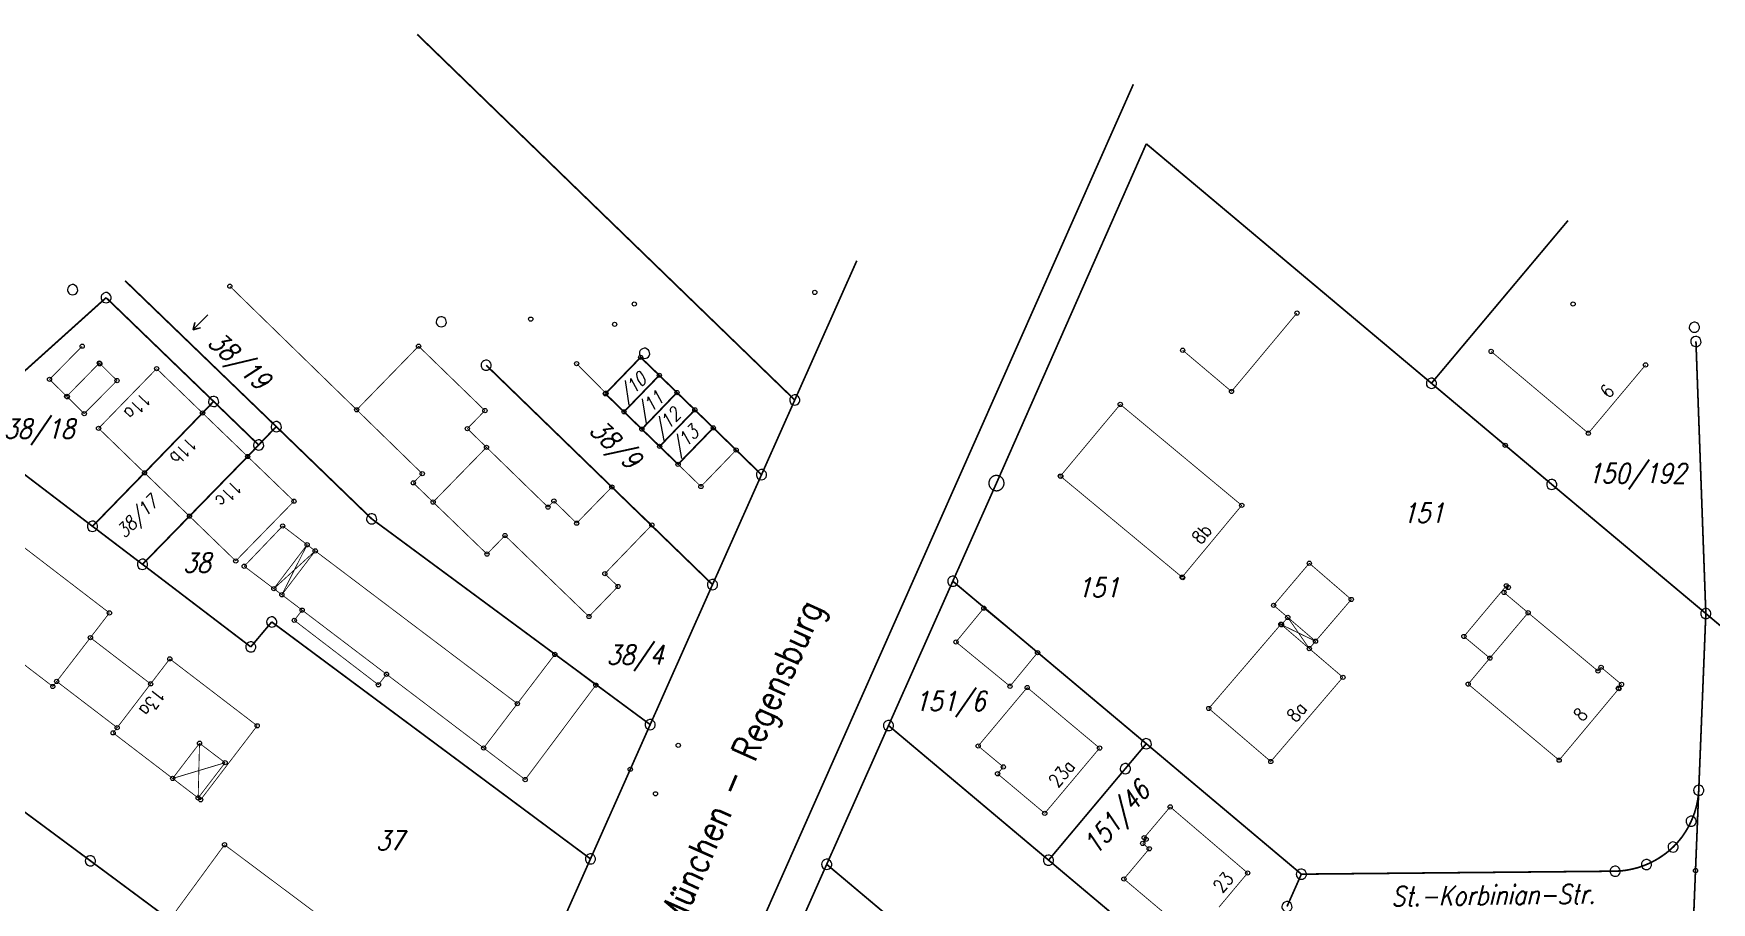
# Model space of a CAD drawing. Extents: x 4468056 to 4468688, y 5348625 to 5349303.
# Drawn here: x 4468260.7 to 4468459.3, y 5349068 to 5349170.8 of the extents above; entities that cross this region are included whole.
import ezdxf
from ezdxf.enums import TextEntityAlignment as Align

# ---------------------------------------------------------------- set-up
doc = ezdxf.new("R2010")
doc.units = 0
doc.linetypes.add('PCMAP-LINIENTYP_046', pattern=[1, 0.35, -0.3, 0.35])
doc.layers.get('0').update_dxf_attribs({"linetype": 'CONTINUOUS'})
for name, color, linetype in [('B-T017-AMTL_PUNKTE_G-KOORDINATE', 216, 'CONTINUOUS'), ('B-T018-AMTL_PUNKTE_D-KOORDINATE', 216, 'CONTINUOUS'), ('B-T020-AMTL_FR-PFEIL', 7, 'CONTINUOUS'), ('L-T034-AMTL_FLGR_ABGEM', 216, 'CONTINUOUS'), ('L-T044-AMTL_GEBAEUDELINIE', 136, 'CONTINUOUS'), ('L-T046-AMTL_ARK_PASS_DURCHF_DIA', 136, 'PCMAP-LINIENTYP_046'), ('L-T047-AMTL_GEB_-TREPPE_TG-ZUFA', 136, 'CONTINUOUS'), ('T-T004-HAUSNUMMER_GEBAEUDETEXT', 16, 'CONTINUOUS'), ('T-T010-PARK_-_SPORTPLAETZE_BAHN', 7, 'CONTINUOUS'), ('T-T018-FLURNUMMER', 7, 'CONTINUOUS'), ('T-T023-FLURNUMMERNTEXT_ZU_VERME', 7, 'CONTINUOUS'), ('T-T026-STRASSENNAMEN', 7, 'CONTINUOUS')]:
    doc.layers.add(name, color=color, linetype=linetype)
doc.styles.add('PCMAP-TEXTTYP_004', font='simplex')
doc.styles.add('PCMAP-TEXTTYP_010', font='simplex')
doc.styles.add('PCMAP-TEXTTYP_018', font='simplex', dxfattribs={"oblique": 15})
doc.styles.add('PCMAP-TEXTTYP_023', font='simplex', dxfattribs={"oblique": 15})
doc.styles.add('PCMAP-TEXTTYP_026', font='simplex', dxfattribs={"oblique": 15})

# ---------------------------------------------------------------- blocks, each defined once
blk = doc.blocks.new('SYM10')
for points in [[(2.507, 4.202), (0.958, 4.953), (-0.543, 5), (-2.185, 4.437), (-3.379, 3.608), (-4.249, 2.748), (-4.882, 1.357), (-5, 0.073)], [(-5, 0.073), (-4.953, -0.912)], [(2.493, -4.416), (3.726, -3.586), (4.455, -2.364), (5, -0.885), (4.933, 0.741), (4.464, 2.007), (3.69, 3.219), (2.507, 4.202)], [(-4.953, -0.912), (-4.698, -1.945), (-3.921, -3.398), (-2.642, -4.314), (-1.366, -4.81), (0.008, -5), (1.379, -4.834), (2.493, -4.416)]]:
    blk.add_lwpolyline(points)
blk = doc.blocks.new('KREIS')
blk.add_circle((0, 0), 5)
blk = doc.blocks.new('SYM60')
blk.add_lwpolyline([(-8.077, 1.827), (-8.077, 1.808), (-5.038, 0.01), (-15, 0.01), (-15, -0.01), (-5.038, -0.01), (-8.077, -1.808), (-8.077, -1.827), (-5, 0), (-8.077, 1.827)])
blk = doc.blocks.new('SYM2')
blk.add_lwpolyline([(0.014, 4.998), (-0.117, 4.996), (-0.243, 4.989), (-0.382, 4.981), (-0.531, 4.968), (-0.714, 4.947), (-0.875, 4.92), (-1.102, 4.876), (-1.302, 4.825), (-1.487, 4.771), (-1.654, 4.716), (-1.834, 4.651), (-2.003, 4.578), (-2.165, 4.505), (-2.343, 4.418), (-2.504, 4.327), (-2.685, 4.218), (-2.853, 4.104), (-2.968, 4.022), (-3.116, 3.911), (-3.255, 3.794), (-3.4, 3.668), (-3.564, 3.506), (-3.668, 3.396), (-3.775, 3.276), (-3.892, 3.141), (-4.005, 2.993), (-4.092, 2.873), (-4.178, 2.747), (-4.263, 2.611), (-4.342, 2.479), (-4.433, 2.307), (-4.513, 2.143), (-4.573, 2.015), (-4.655, 1.824), (-4.705, 1.688), (-4.751, 1.551), (-4.801, 1.388), (-4.848, 1.224), (-4.892, 1.018), (-4.927, 0.84), (-4.96, 0.625), (-4.981, 0.404), (-4.995, 0.188), (-5, -0.038), (-4.993, -0.222), (-4.983, -0.4), (-4.958, -0.631), (-4.925, -0.85), (-4.881, -1.084), (-4.831, -1.284), (-4.768, -1.498), (-4.693, -1.722), (-4.609, -1.933), (-4.515, -2.145), (-4.412, -2.348), (-4.25, -2.632), (-4.114, -2.841), (-3.982, -3.019), (-3.846, -3.192), (-3.693, -3.366), (-3.541, -3.525), (-3.368, -3.689), (-3.225, -3.816), (-3.04, -3.97), (-2.846, -4.111), (-2.625, -4.256), (-2.428, -4.369), (-2.26, -4.459), (-2.057, -4.555), (-1.878, -4.634), (-1.637, -4.724), (-1.4, -4.797), (-1.201, -4.852), (-0.977, -4.904), (-0.722, -4.946), (-0.487, -4.975), (-0.272, -4.993), (0.015, -4.998), (0.278, -4.991), (0.537, -4.968), (0.762, -4.939), (1.011, -4.895), (1.231, -4.845), (1.493, -4.771), (1.722, -4.693), (1.935, -4.609), (2.165, -4.504), (2.357, -4.41), (2.577, -4.283), (2.756, -4.17), (2.925, -4.051), (3.067, -3.948), (3.212, -3.829), (3.384, -3.681), (3.519, -3.549), (3.651, -3.413), (3.793, -3.257), (3.94, -3.077), (4.069, -2.904), (4.191, -2.726), (4.317, -2.522), (4.435, -2.309), (4.536, -2.102), (4.62, -1.912), (4.698, -1.713), (4.759, -1.526), (4.813, -1.348), (4.86, -1.171), (4.901, -0.985), (4.935, -0.789), (4.963, -0.604), (4.983, -0.426), (4.993, -0.247), (5, -0.057), (4.998, 0.139), (4.988, 0.332), (4.974, 0.512), (4.951, 0.699), (4.916, 0.911), (4.871, 1.129), (4.817, 1.336), (4.752, 1.556), (4.693, 1.723), (4.613, 1.931), (4.535, 2.102), (4.435, 2.306), (4.336, 2.492), (4.24, 2.649), (4.123, 2.826), (3.994, 3.007), (3.874, 3.16), (3.712, 3.348), (3.541, 3.528), (3.359, 3.702), (3.195, 3.845), (3.022, 3.983), (2.859, 4.098), (2.675, 4.225), (2.493, 4.332), (2.322, 4.426), (2.148, 4.513), (1.966, 4.595), (1.762, 4.679), (1.582, 4.742), (1.368, 4.808), (1.162, 4.86), (0.981, 4.902), (0.785, 4.935), (0.54, 4.968), (0.32, 4.988), (0.128, 4.996), (0.014, 4.998)])

msp = doc.modelspace()

# ---------------------------------------------------------------- linework, layer by layer
at = {"layer": 'L-T034-AMTL_FLGR_ABGEM', "const_width": 0.2, "flags": 128}
for points in [[(4468350.8, 5349127.47), (4468306.1, 5349170.74)], [(4468267.48, 5348886.75), (4468390.89, 5349164.84)], [(4468374.68, 5349117.63), (4468392.42, 5349157.79)], [(4468426.18, 5349129.45), (4468392.42, 5349157.79)], [(4468426.18, 5349129.45), (4468442.35, 5349148.71)], [(4468350.8, 5349127.47), (4468358.14, 5349143.95)], [(4468289.41, 5349124.32), (4468271.5, 5349141.59)], [(4468269.26, 5349139.58), (4468252.24, 5349124.27)], [(4468281.99, 5349127.3), (4468269.26, 5349139.58)], [(4468328.38, 5349128.21), (4468332.55, 5349132.52)], [(4468332.55, 5349132.52), (4468334.76, 5349130.39)], [(4468457.5, 5349134.4), (4468458.67, 5349102.2)], [(4468341.06, 5349105.62), (4468314.26, 5349131.59)], [(4468334.76, 5349130.39), (4468330.58, 5349126.07)], [(4468334.76, 5349130.39), (4468336.85, 5349128.35)], [(4468426.18, 5349129.45), (4468440.43, 5349117.48)], [(4468280.68, 5349125.93), (4468281.99, 5349127.3)], [(4468281.99, 5349127.3), (4468287.32, 5349122.15)], [(4468328.38, 5349128.21), (4468330.58, 5349126.07)], [(4468336.85, 5349128.35), (4468332.69, 5349124.02)], [(4468336.85, 5349128.35), (4468338.97, 5349126.3)], [(4468346.86, 5349118.63), (4468350.8, 5349127.47)], [(4468280.68, 5349125.93), (4468273.81, 5349118.85)], [(4468332.69, 5349124.02), (4468330.58, 5349126.07)], [(4468338.97, 5349126.3), (4468334.8, 5349121.98)], [(4468341.16, 5349124.17), (4468338.97, 5349126.3)], [(4468267.65, 5349112.52), (4468252.24, 5349124.27)], [(4468287.32, 5349122.15), (4468289.41, 5349124.32)], [(4468289.41, 5349124.32), (4468300.7, 5349113.41)], [(4468334.8, 5349121.98), (4468332.69, 5349124.02)], [(4468336.98, 5349119.86), (4468341.16, 5349124.17)], [(4468341.16, 5349124.17), (4468346.86, 5349118.63)], [(4468286.02, 5349120.78), (4468279.13, 5349113.72)], [(4468286.02, 5349120.78), (4468287.32, 5349122.15)], [(4468336.98, 5349119.86), (4468334.8, 5349121.98)], [(4468273.81, 5349118.85), (4468267.65, 5349112.52)], [(4468341.06, 5349105.62), (4468346.86, 5349118.63)], [(4468374.68, 5349117.63), (4468369.51, 5349106.02)], [(4468440.43, 5349117.48), (4468458.67, 5349102.2)], [(4468279.13, 5349113.72), (4468273.57, 5349108.02)], [(4468333.68, 5349089.05), (4468300.7, 5349113.41)], [(4468267.65, 5349112.52), (4468273.57, 5349108.02)], [(4468273.57, 5349108.02), (4468286.39, 5349098.25)], [(4468333.68, 5349089.05), (4468341.06, 5349105.62)], [(4468361.9, 5349088.94), (4468369.51, 5349106.02)], [(4468369.51, 5349106.02), (4468392.42, 5349086.79)], [(4468286.39, 5349098.25), (4468288.87, 5349101.2)], [(4468326.61, 5349073.16), (4468288.87, 5349101.2)], [(4468457.83, 5349081.28), (4468458.67, 5349102.2)], [(4468458.67, 5349102.2), (4468471.69, 5349091.27)], [(4468267.4, 5349072.93), (4468235.25, 5349096.77)], [(4468326.61, 5349073.16), (4468333.68, 5349089.05)], [(4468354.58, 5349072.51), (4468361.9, 5349088.94)], [(4468361.9, 5349088.94), (4468380.85, 5349073.01)], [(4468392.42, 5349086.79), (4468389.94, 5349083.84)], [(4468410.78, 5349071.35), (4468392.42, 5349086.79)], [(4468380.85, 5349073.01), (4468389.94, 5349083.84)], [(4468457.83, 5349081.28), (4468456.64, 5349051.77)], [(4468457.83, 5349081.28), (4468457.79, 5349080.74), (4468457.72, 5349080.2), (4468457.62, 5349079.67), (4468457.49, 5349079.15), (4468457.34, 5349078.63), (4468457.15, 5349078.12), (4468456.94, 5349077.62)], [(4468456.94, 5349077.62), (4468456.71, 5349077.14), (4468456.45, 5349076.67), (4468456.16, 5349076.21), (4468455.86, 5349075.77), (4468455.53, 5349075.35), (4468455.17, 5349074.94), (4468454.8, 5349074.56)], [(4468291.78, 5349054.84), (4468267.4, 5349072.93)], [(4468311.82, 5349039.94), (4468326.61, 5349073.16)], [(4468403.18, 5349054.23), (4468380.85, 5349073.01)], [(4468454.8, 5349074.56), (4468454.4, 5349074.19), (4468453.98, 5349073.85), (4468453.54, 5349073.53), (4468453.09, 5349073.23), (4468452.62, 5349072.96), (4468452.14, 5349072.71), (4468451.64, 5349072.49)], [(4468346.56, 5349054.49), (4468354.58, 5349072.51)], [(4468395.87, 5349037.79), (4468354.58, 5349072.51)], [(4468410.78, 5349071.35), (4468409.08, 5349067.52)], [(4468447.94, 5349071.7), (4468410.78, 5349071.35)], [(4468447.94, 5349071.7), (4468448.48, 5349071.73), (4468449.02, 5349071.78), (4468449.56, 5349071.87), (4468450.09, 5349071.98), (4468450.62, 5349072.12), (4468451.13, 5349072.29), (4468451.64, 5349072.49)]]:
    msp.add_lwpolyline(points, dxfattribs=at)
at = {"layer": 'L-T044-AMTL_GEBAEUDELINIE', "const_width": 0.1, "flags": 128}
for points in [[(4468298.93, 5349126.31), (4468283.91, 5349140.94)], [(4468410.26, 5349137.76), (4468402.51, 5349128.48)], [(4468262.56, 5349129.91), (4468266.43, 5349133.84)], [(4468306.26, 5349133.84), (4468298.93, 5349126.31)], [(4468298.93, 5349126.31), (4468306.26, 5349133.84)], [(4468306.26, 5349133.84), (4468314.11, 5349126.22)], [(4468402.51, 5349128.48), (4468396.73, 5349133.36)], [(4468444.76, 5349123.54), (4468433.25, 5349133.22)], [(4468268.46, 5349131.84), (4468264.6, 5349127.9)], [(4468264.6, 5349127.9), (4468268.46, 5349131.84)], [(4468268.37, 5349124.12), (4468275.24, 5349131.18)], [(4468268.46, 5349131.84), (4468270.55, 5349129.77)], [(4468275.24, 5349131.18), (4468280.68, 5349125.93)], [(4468328.44, 5349128.27), (4468324.97, 5349131.77)], [(4468332.55, 5349132.52), (4468328.44, 5349128.27)], [(4468328.44, 5349128.27), (4468332.55, 5349132.52)], [(4468332.55, 5349132.52), (4468334.76, 5349130.39)], [(4468451.54, 5349131.62), (4468444.76, 5349123.54)], [(4468264.6, 5349127.9), (4468262.56, 5349129.91)], [(4468270.55, 5349129.77), (4468266.67, 5349125.85)], [(4468334.76, 5349130.39), (4468330.58, 5349126.07)], [(4468330.58, 5349126.07), (4468334.76, 5349130.39)], [(4468334.76, 5349130.39), (4468336.85, 5349128.35)], [(4468266.67, 5349125.85), (4468264.6, 5349127.9)], [(4468328.38, 5349128.21), (4468328.44, 5349128.27)], [(4468330.58, 5349126.07), (4468328.38, 5349128.21)], [(4468336.85, 5349128.35), (4468332.69, 5349124.02)], [(4468332.69, 5349124.02), (4468336.85, 5349128.35)], [(4468336.85, 5349128.35), (4468338.97, 5349126.3)], [(4468382.25, 5349118.46), (4468389.34, 5349126.95)], [(4468389.34, 5349126.95), (4468403.72, 5349115)], [(4468280.68, 5349125.93), (4468273.81, 5349118.85)], [(4468273.81, 5349118.85), (4468280.68, 5349125.93)], [(4468280.68, 5349125.93), (4468286.02, 5349120.78)], [(4468306.69, 5349118.75), (4468298.93, 5349126.31)], [(4468314.11, 5349126.22), (4468312.03, 5349124.08)], [(4468332.69, 5349124.02), (4468330.58, 5349126.07)], [(4468338.97, 5349126.3), (4468334.8, 5349121.98)], [(4468334.8, 5349121.98), (4468338.97, 5349126.3)], [(4468338.97, 5349126.3), (4468341.16, 5349124.17)], [(4468273.81, 5349118.85), (4468268.37, 5349124.12)], [(4468312.03, 5349124.08), (4468314.3, 5349121.87)], [(4468334.8, 5349121.98), (4468332.69, 5349124.02)], [(4468336.98, 5349119.86), (4468341.16, 5349124.17)], [(4468341.16, 5349124.17), (4468336.98, 5349119.86)], [(4468341.16, 5349124.17), (4468343.86, 5349121.55)], [(4468286.02, 5349120.78), (4468279.13, 5349113.72)], [(4468279.13, 5349113.72), (4468286.02, 5349120.78)], [(4468286.02, 5349120.78), (4468291.51, 5349115.49)], [(4468314.3, 5349121.87), (4468307.98, 5349115.39)], [(4468307.98, 5349115.39), (4468314.3, 5349121.87)], [(4468314.3, 5349121.87), (4468321.58, 5349114.79)], [(4468336.98, 5349119.86), (4468334.8, 5349121.98)], [(4468343.86, 5349121.55), (4468339.69, 5349117.23)], [(4468279.13, 5349113.72), (4468273.81, 5349118.85)], [(4468305.63, 5349117.66), (4468306.69, 5349118.75)], [(4468339.69, 5349117.23), (4468336.98, 5349119.86)], [(4468307.98, 5349115.39), (4468305.63, 5349117.66)], [(4468324.97, 5349112.89), (4468329.14, 5349117.17)], [(4468329.14, 5349117.17), (4468333.88, 5349112.68)], [(4468396.66, 5349106.5), (4468382.25, 5349118.46)], [(4468291.51, 5349115.49), (4468284.61, 5349108.42)], [(4468314.36, 5349109.23), (4468307.98, 5349115.39)], [(4468321.58, 5349114.79), (4468322.28, 5349115.51)], [(4468322.28, 5349115.51), (4468324.97, 5349112.89)], [(4468403.72, 5349115), (4468396.66, 5349106.5)], [(4468284.61, 5349108.42), (4468279.13, 5349113.72)], [(4468258.62, 5349110.73), (4468269.65, 5349102.27)], [(4468285.61, 5349107.79), (4468290.17, 5349112.56)], [(4468290.17, 5349112.56), (4468293.06, 5349110.34)], [(4468316.49, 5349111.43), (4468314.36, 5349109.23)], [(4468326.43, 5349101.84), (4468316.49, 5349111.43)], [(4468333.88, 5349112.68), (4468328.31, 5349106.91)], [(4468293.06, 5349110.34), (4468289.12, 5349105.14)], [(4468290.07, 5349104.42), (4468294.02, 5349109.61)], [(4468294.02, 5349109.61), (4468317.95, 5349091.53)], [(4468289.12, 5349105.14), (4468285.61, 5349107.79)], [(4468328.31, 5349106.91), (4468329.87, 5349105.4)], [(4468407.5, 5349103.17), (4468411.72, 5349108.15)], [(4468411.72, 5349108.15), (4468416.69, 5349103.86)], [(4468329.87, 5349105.4), (4468326.43, 5349101.84)], [(4468430.03, 5349099.48), (4468435.05, 5349105.48)], [(4468435.28, 5349105.29), (4468434.77, 5349104.69)], [(4468435.05, 5349105.48), (4468435.28, 5349105.29)], [(4468292.47, 5349102.6), (4468290.07, 5349104.42)], [(4468369.89, 5349098.83), (4468373.18, 5349102.83)], [(4468373.18, 5349102.83), (4468379.55, 5349097.57)], [(4468409.17, 5349101.74), (4468407.5, 5349103.17)], [(4468416.69, 5349103.86), (4468412.46, 5349098.92)], [(4468434.77, 5349104.69), (4468437.63, 5349102.29)], [(4468262.95, 5349093.56), (4468251.93, 5349101.99)], [(4468269.65, 5349102.27), (4468267.4, 5349099.34)], [(4468291.54, 5349101.39), (4468292.47, 5349102.6)], [(4468301.5, 5349093.76), (4468291.54, 5349101.39)], [(4468302.46, 5349095.01), (4468292.47, 5349102.6)], [(4468292.47, 5349102.6), (4468302.46, 5349095.01)], [(4468399.82, 5349090.96), (4468408.36, 5349100.93)], [(4468408.36, 5349100.93), (4468408.43, 5349100.87)], [(4468408.43, 5349100.87), (4468411.72, 5349098.05)], [(4468412.46, 5349098.92), (4468409.17, 5349101.74)], [(4468433.1, 5349096.92), (4468437.63, 5349102.29)], [(4468437.63, 5349102.29), (4468433.1, 5349096.92)], [(4468437.63, 5349102.29), (4468445.9, 5349095.39)], [(4468267.4, 5349099.34), (4468263.41, 5349094.16)], [(4468263.41, 5349094.16), (4468267.4, 5349099.34)], [(4468267.4, 5349099.34), (4468274.53, 5349093.87)], [(4468376.28, 5349093.59), (4468369.89, 5349098.83)], [(4468433.1, 5349096.92), (4468430.03, 5349099.48)], [(4468274.53, 5349093.87), (4468276.8, 5349096.83)], [(4468276.8, 5349096.83), (4468287.15, 5349088.91)], [(4468317.95, 5349091.53), (4468322.39, 5349097.36)], [(4468322.39, 5349097.36), (4468327.24, 5349093.72)], [(4468379.55, 5349097.57), (4468376.28, 5349093.59)], [(4468411.72, 5349098.05), (4468415.7, 5349094.65)], [(4468430.53, 5349093.84), (4468433.1, 5349096.92)], [(4468302.46, 5349095.01), (4468301.5, 5349093.76)], [(4468313.96, 5349086.28), (4468302.46, 5349095.01)], [(4468445.9, 5349095.39), (4468446.27, 5349095.83)], [(4468446.27, 5349095.83), (4468448.69, 5349093.81)], [(4468263.41, 5349094.16), (4468262.95, 5349093.56)], [(4468270.57, 5349088.69), (4468263.41, 5349094.16)], [(4468274.53, 5349093.87), (4468270.57, 5349088.69)], [(4468270.57, 5349088.69), (4468274.53, 5349093.87)], [(4468327.24, 5349093.72), (4468318.88, 5349082.54)], [(4468372.52, 5349086.52), (4468378.32, 5349093.44)], [(4468378.32, 5349093.44), (4468386.89, 5349086.27)], [(4468415.7, 5349094.65), (4468407.16, 5349084.68)], [(4468441.3, 5349084.84), (4468430.53, 5349093.84)], [(4468448.38, 5349093.31), (4468441.3, 5349084.84)], [(4468448.69, 5349093.81), (4468448.32, 5349093.36)], [(4468448.32, 5349093.36), (4468448.38, 5349093.31)], [(4468317.95, 5349091.53), (4468313.96, 5349086.28)], [(4468313.96, 5349086.28), (4468317.95, 5349091.53)], [(4468407.16, 5349084.68), (4468399.82, 5349090.96)], [(4468287.15, 5349088.91), (4468280.45, 5349080.15)], [(4468270.09, 5349088.07), (4468270.57, 5349088.69)], [(4468277.14, 5349082.68), (4468270.09, 5349088.07)], [(4468318.88, 5349082.54), (4468313.96, 5349086.28)], [(4468375.49, 5349084.04), (4468372.52, 5349086.52)], [(4468386.89, 5349086.27), (4468380.4, 5349078.55)], [(4468374.81, 5349083.23), (4468375.49, 5349084.04)], [(4468380.4, 5349078.55), (4468374.81, 5349083.23)], [(4468280.16, 5349080.37), (4468277.14, 5349082.68)], [(4468280.45, 5349080.15), (4468280.16, 5349080.37)], [(4468392.17, 5349075.66), (4468395.25, 5349079.31)], [(4468395.25, 5349079.31), (4468404.42, 5349071.49)], [(4468392, 5349074.99), (4468392.4, 5349075.47)], [(4468392.77, 5349074.35), (4468392, 5349074.99)], [(4468392.4, 5349075.47), (4468392.17, 5349075.66)], [(4468276.85, 5349066.05), (4468283.28, 5349074.83)], [(4468283.28, 5349074.83), (4468295.09, 5349066)], [(4468389.77, 5349070.78), (4468392.77, 5349074.35)], [(4468404.42, 5349071.49), (4468401.03, 5349067.45)], [(4468397.02, 5349064.67), (4468389.77, 5349070.78)]]:
    msp.add_lwpolyline(points, dxfattribs=at)
at = {"layer": 'L-T046-AMTL_ARK_PASS_DURCHF_DIA', "const_width": 0.1, "flags": 128}
for points in [[(4468294.02, 5349109.61), (4468289.12, 5349105.14)], [(4468293.06, 5349110.34), (4468290.07, 5349104.42)], [(4468408.43, 5349100.87), (4468412.46, 5349098.92)], [(4468411.72, 5349098.05), (4468409.17, 5349101.74)], [(4468277.14, 5349082.68), (4468280.32, 5349086.84)], [(4468280.16, 5349080.37), (4468280.32, 5349086.84)], [(4468280.32, 5349086.84), (4468283.35, 5349084.54)], [(4468277.14, 5349082.68), (4468283.35, 5349084.54)], [(4468280.16, 5349080.37), (4468283.35, 5349084.54)], [(4468280.16, 5349080.37), (4468277.14, 5349082.68)]]:
    msp.add_lwpolyline(points, dxfattribs=at)
at = {"layer": 'L-T047-AMTL_GEB_-TREPPE_TG-ZUFA', "const_width": 0.1, "flags": 128}
for points in [[(4468293.06, 5349110.34), (4468289.12, 5349105.14)], [(4468290.07, 5349104.42), (4468294.02, 5349109.61)], [(4468293.06, 5349110.34), (4468294.02, 5349109.61)], [(4468290.07, 5349104.42), (4468289.12, 5349105.14)], [(4468408.43, 5349100.87), (4468409.17, 5349101.74)], [(4468411.72, 5349098.05), (4468412.46, 5349098.92)]]:
    msp.add_lwpolyline(points, dxfattribs=at)

# ---------------------------------------------------------------- block references
at = {"layer": 'B-T017-AMTL_PUNKTE_G-KOORDINATE'}
for name, p, xscale, yscale, zscale in [('SYM10', (4468265.3, 5349140.53), 0.12, 0.12, 0.12), ('SYM10', (4468269.26, 5349139.58), 0.12, 0.12, 0.12), ('KREIS', (4468331.8, 5349138.83), 0.05, 0.05, 0.05), ('SYM10', (4468308.95, 5349136.73), 0.12, 0.12, 0.12), ('KREIS', (4468329.47, 5349136.42), 0.05, 0.05, 0.05), ('SYM10', (4468457.31, 5349136.09), 0.12, 0.12, 0.12), ('SYM10', (4468457.5, 5349134.4), 0.12, 0.12, 0.12), ('KREIS', (4468266.43, 5349133.84), 0.05, 0.05, 0.05), ('KREIS', (4468332.55, 5349132.52), 0.05, 0.05, 0.05), ('SYM10', (4468333.02, 5349133), 0.12, 0.12, 0.12), ('KREIS', (4468275.24, 5349131.18), 0.05, 0.05, 0.05), ('SYM10', (4468314.26, 5349131.59), 0.12, 0.12, 0.12), ('KREIS', (4468334.76, 5349130.39), 0.05, 0.05, 0.05), ('KREIS', (4468262.56, 5349129.91), 0.05, 0.05, 0.05), ('KREIS', (4468270.55, 5349129.77), 0.05, 0.05, 0.05), ('SYM10', (4468426.18, 5349129.45), 0.12, 0.12, 0.12), ('SYM10', (4468281.99, 5349127.3), 0.12, 0.12, 0.12), ('KREIS', (4468328.38, 5349128.21), 0.05, 0.05, 0.05), ('KREIS', (4468336.85, 5349128.35), 0.05, 0.05, 0.05), ('SYM10', (4468350.8, 5349127.47), 0.12, 0.12, 0.12), ('KREIS', (4468389.34, 5349126.95), 0.05, 0.05, 0.05), ('KREIS', (4468280.68, 5349125.93), 0.05, 0.05, 0.05), ('SYM10', (4468289.41, 5349124.32), 0.12, 0.12, 0.12), ('KREIS', (4468330.58, 5349126.07), 0.05, 0.05, 0.05), ('KREIS', (4468338.97, 5349126.3), 0.05, 0.05, 0.05), ('KREIS', (4468268.37, 5349124.12), 0.05, 0.05, 0.05), ('SYM10', (4468287.32, 5349122.15), 0.12, 0.12, 0.12), ('KREIS', (4468332.69, 5349124.02), 0.05, 0.05, 0.05), ('KREIS', (4468341.16, 5349124.17), 0.05, 0.05, 0.05), ('KREIS', (4468286.02, 5349120.78), 0.05, 0.05, 0.05), ('KREIS', (4468334.8, 5349121.98), 0.05, 0.05, 0.05), ('KREIS', (4468434.92, 5349122.1), 0.05, 0.05, 0.05), ('KREIS', (4468273.81, 5349118.85), 0.05, 0.05, 0.05), ('KREIS', (4468336.98, 5349119.86), 0.05, 0.05, 0.05), ('SYM10', (4468346.86, 5349118.63), 0.12, 0.12, 0.12), ('SYM2', (4468374.68, 5349117.63), 0.18, 0.18, 0.18), ('KREIS', (4468382.3, 5349118.43), 0.05, 0.05, 0.05), ('SYM10', (4468440.43, 5349117.48), 0.12, 0.12, 0.12), ('KREIS', (4468291.51, 5349115.49), 0.05, 0.05, 0.05), ('SYM10', (4468267.65, 5349112.52), 0.12, 0.12, 0.12), ('KREIS', (4468279.13, 5349113.72), 0.05, 0.05, 0.05), ('SYM10', (4468300.7, 5349113.41), 0.12, 0.12, 0.12), ('SYM10', (4468273.57, 5349108.02), 0.12, 0.12, 0.12), ('KREIS', (4468284.61, 5349108.42), 0.05, 0.05, 0.05), ('KREIS', (4468285.61, 5349107.79), 0.05, 0.05, 0.05), ('SYM10', (4468341.06, 5349105.62), 0.12, 0.12, 0.12), ('SYM10', (4468369.51, 5349106.02), 0.12, 0.12, 0.12), ('KREIS', (4468396.73, 5349106.45), 0.05, 0.05, 0.05), ('KREIS', (4468434.77, 5349104.69), 0.05, 0.05, 0.05), ('KREIS', (4468435.05, 5349105.48), 0.05, 0.05, 0.05), ('KREIS', (4468435.28, 5349105.29), 0.05, 0.05, 0.05), ('SYM10', (4468288.87, 5349101.2), 0.12, 0.12, 0.12), ('KREIS', (4468437.63, 5349102.29), 0.05, 0.05, 0.05), ('SYM10', (4468458.67, 5349102.2), 0.12, 0.12, 0.12), ('SYM10', (4468286.39, 5349098.25), 0.12, 0.12, 0.12), ('KREIS', (4468430.03, 5349099.48), 0.05, 0.05, 0.05), ('KREIS', (4468446.27, 5349095.83), 0.05, 0.05, 0.05), ('KREIS', (4468448.38, 5349093.31), 0.05, 0.05, 0.05), ('KREIS', (4468448.69, 5349093.81), 0.05, 0.05, 0.05), ('SYM10', (4468333.68, 5349089.05), 0.12, 0.12, 0.12), ('SYM10', (4468361.9, 5349088.94), 0.12, 0.12, 0.12), ('SYM10', (4468392.42, 5349086.79), 0.12, 0.12, 0.12), ('KREIS', (4468337, 5349086.6), 0.05, 0.05, 0.05), ('KREIS', (4468331.32, 5349083.76), 0.05, 0.05, 0.05), ('SYM10', (4468389.94, 5349083.84), 0.12, 0.12, 0.12), ('KREIS', (4468334.31, 5349080.86), 0.05, 0.05, 0.05), ('SYM10', (4468457.83, 5349081.28), 0.12, 0.12, 0.12), ('SYM10', (4468456.94, 5349077.62), 0.12, 0.12, 0.12), ('SYM10', (4468454.8, 5349074.56), 0.12, 0.12, 0.12), ('SYM10', (4468267.4, 5349072.93), 0.12, 0.12, 0.12), ('SYM10', (4468326.61, 5349073.16), 0.12, 0.12, 0.12), ('SYM10', (4468354.58, 5349072.51), 0.12, 0.12, 0.12), ('SYM10', (4468380.85, 5349073.01), 0.12, 0.12, 0.12), ('SYM10', (4468451.64, 5349072.49), 0.12, 0.12, 0.12), ('SYM10', (4468410.78, 5349071.35), 0.12, 0.12, 0.12), ('SYM10', (4468447.94, 5349071.7), 0.12, 0.12, 0.12), ('KREIS', (4468457.45, 5349071.77), 0.05, 0.05, 0.05), ('SYM10', (4468409.08, 5349067.52), 0.12, 0.12, 0.12)]:
    msp.add_blockref(name, p, dxfattribs=dict(at, xscale=xscale, yscale=yscale, zscale=zscale))
at = {"layer": 'B-T018-AMTL_PUNKTE_D-KOORDINATE', "xscale": 0.05, "yscale": 0.05, "zscale": 0.05}
for p in [(4468283.91, 5349140.94), (4468353.17, 5349140.2), (4468442.95, 5349138.83), (4468319.54, 5349137.04), (4468410.26, 5349137.76), (4468306.26, 5349133.84), (4468396.73, 5349133.36), (4468433.25, 5349133.22), (4468268.46, 5349131.84), (4468268.51, 5349131.76), (4468324.97, 5349131.77), (4468451.54, 5349131.62), (4468402.51, 5349128.48), (4468264.6, 5349127.9), (4468264.66, 5349127.85), (4468328.44, 5349128.27), (4468266.67, 5349125.85), (4468298.93, 5349126.31), (4468314.11, 5349126.22), (4468312.03, 5349124.08), (4468444.76, 5349123.54), (4468314.3, 5349121.87), (4468343.86, 5349121.55), (4468306.69, 5349118.75), (4468382.25, 5349118.46), (4468305.63, 5349117.66), (4468329.14, 5349117.17), (4468339.69, 5349117.23), (4468307.98, 5349115.39), (4468321.58, 5349114.79), (4468322.28, 5349115.51), (4468403.72, 5349115), (4468290.17, 5349112.56), (4468324.97, 5349112.89), (4468333.88, 5349112.68), (4468316.49, 5349111.43), (4468293.06, 5349110.34), (4468294.02, 5349109.61), (4468314.36, 5349109.23), (4468328.31, 5349106.91), (4468411.72, 5349108.15), (4468289.12, 5349105.14), (4468329.87, 5349105.4), (4468396.66, 5349106.5), (4468290.07, 5349104.42), (4468292.47, 5349102.6), (4468373.18, 5349102.83), (4468407.5, 5349103.17), (4468416.69, 5349103.86), (4468269.65, 5349102.27), (4468291.54, 5349101.39), (4468326.43, 5349101.84), (4468408.36, 5349100.93), (4468408.43, 5349100.87), (4468409.17, 5349101.74), (4468267.4, 5349099.34), (4468369.89, 5349098.83), (4468412.46, 5349098.92), (4468276.8, 5349096.83), (4468322.39, 5349097.36), (4468379.55, 5349097.57), (4468411.72, 5349098.05), (4468433.1, 5349096.92), (4468302.46, 5349095.01), (4468415.7, 5349094.65), (4468445.9, 5349095.39), (4468262.95, 5349093.56), (4468263.41, 5349094.16), (4468274.53, 5349093.87), (4468301.5, 5349093.76), (4468327.24, 5349093.72), (4468376.28, 5349093.59), (4468378.32, 5349093.44), (4468430.53, 5349093.84), (4468448.32, 5349093.36), (4468317.95, 5349091.53), (4468399.82, 5349090.96), (4468270.57, 5349088.69), (4468287.15, 5349088.91), (4468270.09, 5349088.07), (4468280.32, 5349086.84), (4468313.96, 5349086.28), (4468372.52, 5349086.52), (4468386.89, 5349086.27), (4468407.16, 5349084.68), (4468441.3, 5349084.84), (4468283.35, 5349084.54), (4468374.81, 5349083.23), (4468375.49, 5349084.04), (4468277.14, 5349082.68), (4468318.88, 5349082.54), (4468280.16, 5349080.37), (4468280.45, 5349080.15), (4468395.25, 5349079.31), (4468380.4, 5349078.55), (4468283.28, 5349074.83), (4468392, 5349074.99), (4468392.17, 5349075.66), (4468392.4, 5349075.47), (4468392.77, 5349074.35), (4468389.77, 5349070.78), (4468404.42, 5349071.49)]:
    msp.add_blockref('KREIS', p, dxfattribs=at)
at = {"layer": 'B-T020-AMTL_FR-PFEIL', "xscale": 0.25, "yscale": 0.25, "zscale": 0.25, "rotation": 225}
msp.add_blockref('SYM60', (4468278.67, 5349134.91), dxfattribs=at)

# ---------------------------------------------------------------- texts
at = {"layer": 'T-T004-HAUSNUMMER_GEBAEUDETEXT', "style": 'PCMAP-TEXTTYP_004', "width": 0.833333}
for s, rotation, p in [('6', 50.0192, (4468447.23, 5349127.57)), ('11a', 225.8027, (4468273.57, 5349128.46)), ('11b', 225.86, (4468279.01, 5349123.2)), ('11c', 225.6881, (4468284.34, 5349118.06)), ('8b', 50.3057, (4468398.88, 5349110.27)), ('13a', 232.5636, (4468275.1, 5349093.46)), ('8a', 49.4463, (4468410.11, 5349089.2)), ('8', 50.5349, (4468444.07, 5349089.3)), ('23a', 49.9619, (4468381.94, 5349081.47)), ('23', 50.0192, (4468401.41, 5349068.99))]:
    msp.add_text(s, height=1.6, rotation=rotation, dxfattribs=at).set_placement(p)
at = {"layer": 'T-T010-PARK_-_SPORTPLAETZE_BAHN', "style": 'PCMAP-TEXTTYP_010', "width": 0.833333}
msp.add_text('Bahnlinie München - Regensburg', height=3.1, rotation=66.0047, dxfattribs=at).set_placement((4468330.32, 5349049.23))
at = {"layer": 'T-T018-FLURNUMMER', "style": 'PCMAP-TEXTTYP_018', "oblique": 15, "width": 0.833333}
for s, height, rotation, p in [('38/19', 2.3, 317.9916, (4468281.15, 5349134.12)), ('38/9', 2.3, 316.9603, (4468326.32, 5349123.73)), ('38/17', 1.6, 45.6074, (4468271.45, 5349111.02)), ('151/46', 2.3, 49.1598, (4468386.47, 5349073.49))]:
    msp.add_text(s, height=height, rotation=rotation, dxfattribs=at).set_placement(p)
for s, rotation, p in [('/10', 43.201, (4468332.1, 5349128.47)), ('/11', 43.201, (4468334.14, 5349126.29)), ('/12', 44.9772, (4468336.18, 5349124.31)), ('/13', 44.4042, (4468338.29, 5349122.2))]:
    msp.add_text(s, height=1.6, rotation=rotation, dxfattribs=at).set_placement(p, align=Align.CENTER)
for s, p in [('38/18', (4468257.15, 5349122.91)), ('150/192', (4468444.66, 5349117.64)), ('151', (4468422.74, 5349112.95)), ('38', (4468278.37, 5349107.06)), ('38/4', (4468328.52, 5349096.16)), ('151/6', (4468364.99, 5349090.68)), ('37', (4468301.22, 5349074.17))]:
    msp.add_text(s, height=2.3, dxfattribs=at).set_placement(p)
at = {"layer": 'T-T023-FLURNUMMERNTEXT_ZU_VERME', "style": 'PCMAP-TEXTTYP_023', "oblique": 15, "width": 0.833333}
msp.add_text('151', height=2.3, dxfattribs=at).set_placement((4468384.25, 5349104.13))
at = {"layer": 'T-T026-STRASSENNAMEN', "style": 'PCMAP-TEXTTYP_026', "oblique": 15, "width": 0.833333}
msp.add_text('St.-Korbinian-Str.', height=2.3, rotation=0.7448, dxfattribs=at).set_placement((4468421.44, 5349067.56))

doc.saveas('drawing.dxf')
